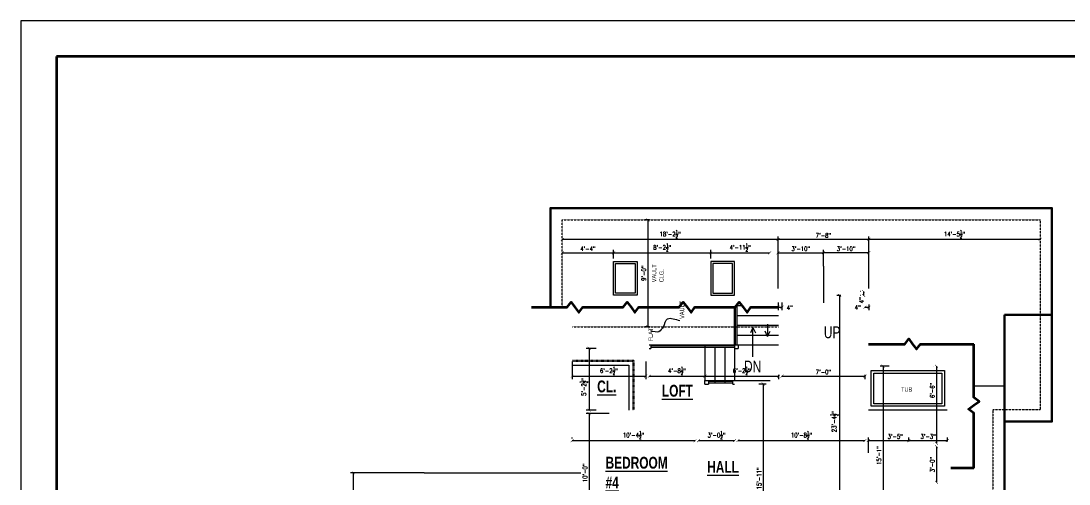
# Model space of a CAD drawing. Header units: inches. Extents: x 43 to 7578, y 1297 to 3809.
# Drawn here: x 1979 to 3040, y 1981 to 2449 of the extents above; entities that cross this region are included whole.
import ezdxf

# ---------------------------------------------------------------- set-up
doc = ezdxf.new("R2010")
doc.units = ezdxf.units.IN
doc.header["$LTSCALE"] = 0.5
doc.header["$MEASUREMENT"] = 0
for name, pattern in [('CENTER2', [1.125, 0.75, -0.125, 0.125, -0.125]), ('DASHED', [0.75, 0.5, -0.25]), ('HIDDEN2', [0.1875, 0.125, -0.0625])]:
    doc.linetypes.add(name, pattern=pattern)
doc.layers.add('A-Anno-Note', color=231, linetype='Continuous', lineweight=25)
doc.layers.add('P-Flor-Fixt', color=131, linetype='Continuous', lineweight=25)
doc.styles.add('Annotative', font='romans.shx', dxfattribs={"width": 0.75})
doc.styles.add('Arch-Dim', font='romans.shx', dxfattribs={"width": 0.75})
doc.dimstyles.new('Annotative', dxfattribs={"dimscale": 96, "dimtxt": 0.09375, "dimasz": 0.0625, "dimexe": 0.0625, "dimexo": 0.0625, "dimgap": 0.03125, "dimtad": 1, "dimdec": 4, "dimzin": 3, "dimdsep": 46, "dimlunit": 4, "dimtxsty": 'Arch-Dim', "dimblk": 'ARCHTICK', "dimcen": 0.09375, "dimazin": 2, "dimtfac": 0.75, "dimtdec": 4, "dimtix": 1, "dimtmove": 2, "dimatfit": 3, "dimfxl": 1, "dimtolj": 1, "dimtzin": 0, "dimarcsym": 0})
doc.dimstyles.new('Annotative$7', dxfattribs={"dimscale": 96, "dimtxt": 0.09375, "dimasz": 0.0625, "dimexe": 0.0625, "dimexo": 0.0625, "dimgap": 0.03125, "dimtad": 0, "dimdec": 4, "dimzin": 3, "dimdsep": 46, "dimlunit": 4, "dimtxsty": 'Arch-Dim', "dimblk": 'ARCHTICK', "dimcen": 0.09375, "dimazin": 2, "dimtfac": 0.75, "dimtdec": 4, "dimtix": 1, "dimtmove": 2, "dimatfit": 3, "dimfxl": 1, "dimtolj": 1, "dimtzin": 0, "dimarcsym": 0})

# ---------------------------------------------------------------- blocks, each defined once
blk = doc.blocks.new('_ArchTick')
at = {"color": 0, "linetype": 'ByBlock', "const_width": 0.15}
blk.add_lwpolyline([(-0.5, -0.5), (0.5, 0.5)], dxfattribs=at)
blk = doc.blocks.new('*D265')
at = {"color": 0, "lineweight": -2, "transparency": 16777216}
for p, q in [((2536.9, 2104.4), (2536.9, 2086.7)), ((2611.4, 2104.4), (2611.4, 2086.7)), ((2536.9, 2089.7), (2611.4, 2089.7))]:
    blk.add_line(p, q, dxfattribs=at)
at = {"layer": 'Defpoints', "color": 0, "transparency": 16777216}
for p in [(2536.9, 2107.4), (2611.4, 2107.4), (2611.4, 2089.7)]:
    blk.add_point(p, dxfattribs=at)
at = {"color": 0, "lineweight": -2, "transparency": 16777216, "xscale": 3, "yscale": 3, "zscale": 3, "rotation": 180}
blk.add_blockref('_ArchTick', (2536.9, 2089.7), dxfattribs=at)
at = {"color": 0, "lineweight": -2, "transparency": 16777216, "xscale": 3, "yscale": 3, "zscale": 3}
blk.add_blockref('_ArchTick', (2611.4, 2089.7), dxfattribs=at)
at = {"color": 0, "transparency": 16777216, "insert": (2574.1, 2095.2), "char_height": 4.5, "attachment_point": 5, "style": 'Arch-Dim'}
blk.add_mtext('\\A1;6\'-2{\\H0.750000x;\\S1/2;}"', dxfattribs=at)
blk = doc.blocks.new('*D266')
at = {"color": 0, "lineweight": -2, "transparency": 16777216}
for p, q in [((2614.9, 2089.7), (2671.4, 2089.7)), ((2671.4, 2091), (2671.4, 2086.7))]:
    blk.add_line(p, q, dxfattribs=at)
at = {"layer": 'Defpoints', "color": 0, "transparency": 16777216}
for p in [(2671.4, 2094), (2614.9, 2089.7), (2671.4, 2089.7)]:
    blk.add_point(p, dxfattribs=at)
at = {"color": 0, "lineweight": -2, "transparency": 16777216, "xscale": 3, "yscale": 3, "zscale": 3, "rotation": 180}
blk.add_blockref('_ArchTick', (2614.9, 2089.7), dxfattribs=at)
at = {"color": 0, "lineweight": -2, "transparency": 16777216, "xscale": 3, "yscale": 3, "zscale": 3}
blk.add_blockref('_ArchTick', (2671.4, 2089.7), dxfattribs=at)
at = {"color": 0, "transparency": 16777216, "insert": (2643.1, 2095.2), "char_height": 4.5, "attachment_point": 5, "style": 'Arch-Dim'}
blk.add_mtext('\\A1;4\'-8{\\H0.750000x;\\S1/2;}"', dxfattribs=at)
blk = doc.blocks.new('*D267')
at = {"color": 0, "lineweight": -2, "transparency": 16777216}
for p, q in [((2671.4, 2089.7), (2745.9, 2089.7)), ((2745.9, 2091), (2745.9, 2086.7))]:
    blk.add_line(p, q, dxfattribs=at)
at = {"layer": 'Defpoints', "color": 0, "transparency": 16777216}
for p in [(2745.9, 2094), (2671.4, 2089.7), (2745.9, 2089.7)]:
    blk.add_point(p, dxfattribs=at)
at = {"color": 0, "lineweight": -2, "transparency": 16777216, "xscale": 3, "yscale": 3, "zscale": 3, "rotation": 180}
blk.add_blockref('_ArchTick', (2671.4, 2089.7), dxfattribs=at)
at = {"color": 0, "lineweight": -2, "transparency": 16777216, "xscale": 3, "yscale": 3, "zscale": 3}
blk.add_blockref('_ArchTick', (2745.9, 2089.7), dxfattribs=at)
at = {"color": 0, "transparency": 16777216, "insert": (2708.6, 2095.2), "char_height": 4.5, "attachment_point": 5, "style": 'Arch-Dim'}
blk.add_mtext('\\A1;6\'-2{\\H0.750000x;\\S1/2;}"', dxfattribs=at)
blk = doc.blocks.new('*D268')
at = {"color": 0, "lineweight": -2, "transparency": 16777216}
for p, q in [((2749.4, 2089.7), (2833.4, 2089.7)), ((2833.4, 2091), (2833.4, 2086.7))]:
    blk.add_line(p, q, dxfattribs=at)
at = {"layer": 'Defpoints', "color": 0, "transparency": 16777216}
for p in [(2833.4, 2094), (2749.4, 2089.7), (2833.4, 2089.7)]:
    blk.add_point(p, dxfattribs=at)
at = {"color": 0, "lineweight": -2, "transparency": 16777216, "xscale": 3, "yscale": 3, "zscale": 3, "rotation": 180}
blk.add_blockref('_ArchTick', (2749.4, 2089.7), dxfattribs=at)
at = {"color": 0, "lineweight": -2, "transparency": 16777216, "xscale": 3, "yscale": 3, "zscale": 3}
blk.add_blockref('_ArchTick', (2833.4, 2089.7), dxfattribs=at)
at = {"color": 0, "transparency": 16777216, "insert": (2791.4, 2093.9), "char_height": 4.5, "attachment_point": 5, "style": 'Arch-Dim'}
blk.add_mtext('\\A1;7\'-0"', dxfattribs=at)
blk = doc.blocks.new('*D269')
at = {"color": 0, "lineweight": -2, "transparency": 16777216}
for p, q in [((2745.4, 2164.4), (2745.4, 2156.5)), ((2745.4, 2159.5), (2749.4, 2159.5)), ((2749.4, 2164.4), (2749.4, 2156.5))]:
    blk.add_line(p, q, dxfattribs=at)
at = {"layer": 'Defpoints', "color": 0, "transparency": 16777216}
for p in [(2745.4, 2167.4), (2749.4, 2167.4), (2749.4, 2159.5)]:
    blk.add_point(p, dxfattribs=at)
at = {"color": 0, "lineweight": -2, "transparency": 16777216, "xscale": 3, "yscale": 3, "zscale": 3, "rotation": 180}
blk.add_blockref('_ArchTick', (2745.4, 2159.5), dxfattribs=at)
at = {"color": 0, "lineweight": -2, "transparency": 16777216, "xscale": 3, "yscale": 3, "zscale": 3}
blk.add_blockref('_ArchTick', (2749.4, 2159.5), dxfattribs=at)
at = {"color": 0, "transparency": 16777216, "insert": (2757.3, 2159), "char_height": 4.5, "attachment_point": 5, "style": 'Arch-Dim'}
blk.add_mtext('\\A1;4"', dxfattribs=at)
blk = doc.blocks.new('*D270')
at = {"color": 0, "lineweight": -2, "transparency": 16777216}
for p, q in [((2833.4, 2159.5), (2837.4, 2159.5)), ((2837.4, 2162.4), (2837.4, 2156.5))]:
    blk.add_line(p, q, dxfattribs=at)
at = {"layer": 'Defpoints', "color": 0, "transparency": 16777216}
for p in [(2833.4, 2159.5), (2837.4, 2165.4), (2837.4, 2159.5)]:
    blk.add_point(p, dxfattribs=at)
at = {"color": 0, "lineweight": -2, "transparency": 16777216, "xscale": 3, "yscale": 3, "zscale": 3, "rotation": 180}
blk.add_blockref('_ArchTick', (2833.4, 2159.5), dxfattribs=at)
at = {"color": 0, "lineweight": -2, "transparency": 16777216, "xscale": 3, "yscale": 3, "zscale": 3}
blk.add_blockref('_ArchTick', (2837.4, 2159.5), dxfattribs=at)
at = {"color": 0, "transparency": 16777216, "insert": (2826.2, 2159.3), "char_height": 4.5, "attachment_point": 5, "style": 'Arch-Dim'}
blk.add_mtext('\\A1;4"', dxfattribs=at)
blk = doc.blocks.new('*D271')
at = {"color": 0, "lineweight": -2, "transparency": 16777216}
for p, q in [((2536.9, 2026.7), (2536.9, 2027.5)), ((2536.9, 2024.5), (2661.4, 2024.5))]:
    blk.add_line(p, q, dxfattribs=at)
at = {"layer": 'Defpoints', "color": 0, "transparency": 16777216}
for p in [(2536.9, 2023.7), (2661.4, 2024.5), (2661.4, 2024.5)]:
    blk.add_point(p, dxfattribs=at)
at = {"color": 0, "lineweight": -2, "transparency": 16777216, "xscale": 3, "yscale": 3, "zscale": 3, "rotation": 180}
blk.add_blockref('_ArchTick', (2536.9, 2024.5), dxfattribs=at)
at = {"color": 0, "lineweight": -2, "transparency": 16777216, "xscale": 3, "yscale": 3, "zscale": 3}
blk.add_blockref('_ArchTick', (2661.4, 2024.5), dxfattribs=at)
at = {"color": 0, "transparency": 16777216, "insert": (2599.1, 2030), "char_height": 4.5, "attachment_point": 5, "style": 'Arch-Dim'}
blk.add_mtext('\\A1;10\'-4{\\H0.750000x;\\S1/2;}"', dxfattribs=at)
blk = doc.blocks.new('*D272')
at = {"color": 0, "lineweight": -2, "transparency": 16777216}
blk.add_line((2664.9, 2024.5), (2701.4, 2024.5), dxfattribs=at)
at = {"layer": 'Defpoints', "color": 0, "transparency": 16777216}
for p in [(2664.9, 2024.5), (2701.4, 2024.5), (2701.4, 2024.5)]:
    blk.add_point(p, dxfattribs=at)
at = {"color": 0, "lineweight": -2, "transparency": 16777216, "xscale": 3, "yscale": 3, "zscale": 3, "rotation": 180}
blk.add_blockref('_ArchTick', (2664.9, 2024.5), dxfattribs=at)
at = {"color": 0, "lineweight": -2, "transparency": 16777216, "xscale": 3, "yscale": 3, "zscale": 3}
blk.add_blockref('_ArchTick', (2701.4, 2024.5), dxfattribs=at)
at = {"color": 0, "transparency": 16777216, "insert": (2683.1, 2030), "char_height": 4.5, "attachment_point": 5, "style": 'Arch-Dim'}
blk.add_mtext('\\A1;3\'-0{\\H0.750000x;\\S1/2;}"', dxfattribs=at)
blk = doc.blocks.new('*D273')
at = {"color": 0, "lineweight": -2, "transparency": 16777216}
blk.add_line((2704.9, 2024.5), (2833.4, 2024.5), dxfattribs=at)
at = {"layer": 'Defpoints', "color": 0, "transparency": 16777216}
for p in [(2704.9, 2024.5), (2833.4, 2024.5), (2833.4, 2024.5)]:
    blk.add_point(p, dxfattribs=at)
at = {"color": 0, "lineweight": -2, "transparency": 16777216, "xscale": 3, "yscale": 3, "zscale": 3, "rotation": 180}
blk.add_blockref('_ArchTick', (2704.9, 2024.5), dxfattribs=at)
at = {"color": 0, "lineweight": -2, "transparency": 16777216, "xscale": 3, "yscale": 3, "zscale": 3}
blk.add_blockref('_ArchTick', (2833.4, 2024.5), dxfattribs=at)
at = {"color": 0, "transparency": 16777216, "insert": (2769.1, 2030), "char_height": 4.5, "attachment_point": 5, "style": 'Arch-Dim'}
blk.add_mtext('\\A1;10\'-8{\\H0.750000x;\\S1/2;}"', dxfattribs=at)
blk = doc.blocks.new('*D282')
at = {"color": 0, "lineweight": -2, "transparency": 16777216}
for p, q in [((2808.9, 2171.3), (2804.8, 2171.3)), ((2807.8, 2171.3), (2807.8, 1890.8)), ((2808.9, 1890.8), (2804.8, 1890.8))]:
    blk.add_line(p, q, dxfattribs=at)
at = {"layer": 'Defpoints', "color": 0, "transparency": 16777216}
for p in [(2811.9, 2171.3), (2807.8, 1890.8), (2811.9, 1890.8)]:
    blk.add_point(p, dxfattribs=at)
at = {"color": 0, "lineweight": -2, "transparency": 16777216, "xscale": 3, "yscale": 3, "zscale": 3}
for p, rotation in [((2807.8, 2171.3), 90), ((2807.8, 1890.8), 270)]:
    blk.add_blockref('_ArchTick', p, dxfattribs=dict(at, rotation=rotation))
at = {"color": 0, "transparency": 16777216, "insert": (2802.3, 2043.7), "char_height": 4.5, "attachment_point": 5, "rotation": 90, "style": 'Arch-Dim'}
blk.add_mtext('\\A1;23\'-4{\\H0.750000x;\\S1/2;}"', dxfattribs=at)
blk = doc.blocks.new('*D286')
at = {"color": 0, "lineweight": -2, "transparency": 16777216}
for p, q in [((2725.9, 2081.8), (2733.4, 2081.8)), ((2730.4, 2081.8), (2730.4, 1890.8)), ((2725.9, 1890.8), (2733.4, 1890.8))]:
    blk.add_line(p, q, dxfattribs=at)
at = {"layer": 'Defpoints', "color": 0, "transparency": 16777216}
for p in [(2722.9, 2081.8), (2722.9, 1890.8), (2730.4, 1890.8)]:
    blk.add_point(p, dxfattribs=at)
at = {"color": 0, "lineweight": -2, "transparency": 16777216, "xscale": 3, "yscale": 3, "zscale": 3}
for p, rotation in [((2730.4, 2081.8), 90), ((2730.4, 1890.8), 270)]:
    blk.add_blockref('_ArchTick', p, dxfattribs=dict(at, rotation=rotation))
at = {"color": 0, "transparency": 16777216, "insert": (2726.3, 1986.3), "char_height": 4.5, "attachment_point": 5, "rotation": 90, "style": 'Arch-Dim'}
blk.add_mtext('\\A1;15\'-11"', dxfattribs=at)
blk = doc.blocks.new('*D293')
at = {"color": 0, "lineweight": -2, "transparency": 16777216}
for p, q in [((2858, 2099.8), (2848.8, 2099.8)), ((2851.8, 2099.8), (2851.8, 1918.8)), ((2858, 1918.8), (2848.8, 1918.8))]:
    blk.add_line(p, q, dxfattribs=at)
at = {"layer": 'Defpoints', "color": 0, "transparency": 16777216}
for p in [(2861, 2099.8), (2851.8, 1918.8), (2861, 1918.8)]:
    blk.add_point(p, dxfattribs=at)
at = {"color": 0, "lineweight": -2, "transparency": 16777216, "xscale": 3, "yscale": 3, "zscale": 3}
for p, rotation in [((2851.8, 2099.8), 90), ((2851.8, 1918.8), 270)]:
    blk.add_blockref('_ArchTick', p, dxfattribs=dict(at, rotation=rotation))
at = {"color": 0, "transparency": 16777216, "insert": (2847.6, 2009.3), "char_height": 4.5, "attachment_point": 5, "rotation": 90, "style": 'Arch-Dim'}
blk.add_mtext('\\A1;15\'-1"', dxfattribs=at)
blk = doc.blocks.new('*D296')
at = {"color": 0, "lineweight": -2, "transparency": 16777216}
for p, q in [((2836.9, 2012.1), (2836.9, 2027.5)), ((2836.9, 2024.5), (2877.9, 2024.5)), ((2877.9, 2023.7), (2877.9, 2027.5))]:
    blk.add_line(p, q, dxfattribs=at)
at = {"layer": 'Defpoints', "color": 0, "transparency": 16777216}
for p in [(2877.9, 2024.5), (2877.9, 2020.7), (2836.9, 2009.1)]:
    blk.add_point(p, dxfattribs=at)
at = {"color": 0, "lineweight": -2, "transparency": 16777216, "xscale": 3, "yscale": 3, "zscale": 3, "rotation": 180}
blk.add_blockref('_ArchTick', (2836.9, 2024.5), dxfattribs=at)
at = {"color": 0, "lineweight": -2, "transparency": 16777216, "xscale": 3, "yscale": 3, "zscale": 3}
blk.add_blockref('_ArchTick', (2877.9, 2024.5), dxfattribs=at)
at = {"color": 0, "transparency": 16777216, "insert": (2864.2, 2028.7), "char_height": 4.5, "attachment_point": 5, "style": 'Arch-Dim'}
blk.add_mtext('\\A1;3\'-5"', dxfattribs=at)
blk = doc.blocks.new('*D297')
at = {"color": 0, "lineweight": -2, "transparency": 16777216}
for p, q in [((2877.9, 2023.7), (2877.9, 2027.5)), ((2877.9, 2024.5), (2916.9, 2024.5)), ((2916.9, 2023.7), (2916.9, 2027.5))]:
    blk.add_line(p, q, dxfattribs=at)
at = {"layer": 'Defpoints', "color": 0, "transparency": 16777216}
for p in [(2877.9, 2020.7), (2916.9, 2024.5), (2916.9, 2020.7)]:
    blk.add_point(p, dxfattribs=at)
at = {"color": 0, "lineweight": -2, "transparency": 16777216, "xscale": 3, "yscale": 3, "zscale": 3, "rotation": 180}
blk.add_blockref('_ArchTick', (2877.9, 2024.5), dxfattribs=at)
at = {"color": 0, "lineweight": -2, "transparency": 16777216, "xscale": 3, "yscale": 3, "zscale": 3}
blk.add_blockref('_ArchTick', (2916.9, 2024.5), dxfattribs=at)
at = {"color": 0, "transparency": 16777216, "insert": (2897.4, 2028.7), "char_height": 4.5, "attachment_point": 5, "style": 'Arch-Dim'}
blk.add_mtext('\\A1;3\'-3"', dxfattribs=at)
blk = doc.blocks.new('*D299')
at = {"color": 0, "lineweight": -2, "transparency": 16777216}
for p, q in [((2615.1, 2247.8), (2610.6, 2247.8)), ((2613.6, 2247.8), (2613.6, 2139.8)), ((2615.1, 2139.8), (2610.6, 2139.8))]:
    blk.add_line(p, q, dxfattribs=at)
at = {"layer": 'Defpoints', "color": 0, "transparency": 16777216}
for p in [(2618.1, 2247.8), (2613.6, 2139.8), (2618.1, 2139.8)]:
    blk.add_point(p, dxfattribs=at)
at = {"color": 0, "lineweight": -2, "transparency": 16777216, "xscale": 3, "yscale": 3, "zscale": 3}
for p, rotation in [((2613.6, 2247.8), 90), ((2613.6, 2139.8), 270)]:
    blk.add_blockref('_ArchTick', p, dxfattribs=dict(at, rotation=rotation))
at = {"color": 0, "transparency": 16777216, "insert": (2609.4, 2193.8), "char_height": 4.5, "attachment_point": 5, "rotation": 90, "style": 'Arch-Dim'}
blk.add_mtext('\\A1;9\'-0"', dxfattribs=at)
blk = doc.blocks.new('*D308')
at = {"color": 0, "lineweight": -2, "transparency": 16777216}
for p, q in [((2561.3, 2117.8), (2551.1, 2117.8)), ((2554.1, 2117.8), (2554.1, 2055.3)), ((2561.3, 2055.3), (2551.1, 2055.3))]:
    blk.add_line(p, q, dxfattribs=at)
at = {"layer": 'Defpoints', "color": 0, "transparency": 16777216}
for p in [(2564.3, 2117.8), (2554.1, 2055.3), (2564.3, 2055.3)]:
    blk.add_point(p, dxfattribs=at)
at = {"color": 0, "lineweight": -2, "transparency": 16777216, "xscale": 3, "yscale": 3, "zscale": 3}
for p, rotation in [((2554.1, 2117.8), 90), ((2554.1, 2055.3), 270)]:
    blk.add_blockref('_ArchTick', p, dxfattribs=dict(at, rotation=rotation))
at = {"color": 0, "transparency": 16777216, "insert": (2548.7, 2078.7), "char_height": 4.5, "attachment_point": 5, "rotation": 90, "style": 'Arch-Dim'}
blk.add_mtext('\\A1;5\'-2{\\H0.750000x;\\S1/2;}"', dxfattribs=at)
blk = doc.blocks.new('*D309')
at = {"color": 0, "lineweight": -2, "transparency": 16777216}
for p, q in [((2574.4, 2051.8), (2551.1, 2051.8)), ((2554.1, 2051.8), (2554.1, 1931.8))]:
    blk.add_line(p, q, dxfattribs=at)
at = {"layer": 'Defpoints', "color": 0, "transparency": 16777216}
for p in [(2577.4, 2051.8), (2554.1, 1931.8), (2554.1, 1931.8)]:
    blk.add_point(p, dxfattribs=at)
at = {"color": 0, "lineweight": -2, "transparency": 16777216, "xscale": 3, "yscale": 3, "zscale": 3}
for p, rotation in [((2554.1, 2051.8), 90), ((2554.1, 1931.8), 270)]:
    blk.add_blockref('_ArchTick', p, dxfattribs=dict(at, rotation=rotation))
at = {"color": 0, "transparency": 16777216, "insert": (2549.9, 1991.8), "char_height": 4.5, "attachment_point": 5, "rotation": 90, "style": 'Arch-Dim'}
blk.add_mtext('\\A1;10\'-0"', dxfattribs=at)
blk = doc.blocks.new('*D340')
at = {"color": 0, "lineweight": -2, "transparency": 16777216}
for p, q in [((2387, 1991.8), (2312.5, 1991.8)), ((2315.5, 1579.8), (2315.5, 1991.8)), ((2415.2, 1579.8), (2312.5, 1579.8))]:
    blk.add_line(p, q, dxfattribs=at)
at = {"layer": 'Defpoints', "color": 0, "transparency": 16777216}
for p in [(2315.5, 1991.8), (2390, 1991.8), (2418.2, 1579.8)]:
    blk.add_point(p, dxfattribs=at)
at = {"color": 0, "lineweight": -2, "transparency": 16777216, "xscale": 3, "yscale": 3, "zscale": 3}
for p, rotation in [((2315.5, 1991.8), 90), ((2315.5, 1579.8), 270)]:
    blk.add_blockref('_ArchTick', p, dxfattribs=dict(at, rotation=rotation))
at = {"color": 0, "transparency": 16777216, "insert": (2311.3, 1785.8), "char_height": 4.5, "attachment_point": 5, "rotation": 90, "style": 'Arch-Dim'}
blk.add_mtext('\\A1;34\'-4"', dxfattribs=at)
blk = doc.blocks.new('*D455')
at = {"color": 0, "lineweight": -2, "transparency": 16777216}
for p, q in [((2837.4, 2181.2), (2837.4, 2231.1)), ((3010.9, 2228.1), (2837.4, 2228.1))]:
    blk.add_line(p, q, dxfattribs=at)
at = {"layer": 'Defpoints', "color": 0, "transparency": 16777216}
for p in [(2837.4, 2228.1), (3010.9, 2228.1), (2837.4, 2178.2)]:
    blk.add_point(p, dxfattribs=at)
at = {"color": 0, "lineweight": -2, "transparency": 16777216, "xscale": 3, "yscale": 3, "zscale": 3, "rotation": 180}
blk.add_blockref('_ArchTick', (2837.4, 2228.1), dxfattribs=at)
at = {"color": 0, "lineweight": -2, "transparency": 16777216, "xscale": 3, "yscale": 3, "zscale": 3}
blk.add_blockref('_ArchTick', (3010.9, 2228.1), dxfattribs=at)
at = {"color": 0, "transparency": 16777216, "insert": (2924.1, 2233.5), "char_height": 4.5, "attachment_point": 5, "style": 'Arch-Dim'}
blk.add_mtext('\\A1;14\'-5{\\H0.750000x;\\S1/2;}"', dxfattribs=at)
blk = doc.blocks.new('*D456')
at = {"color": 0, "lineweight": -2, "transparency": 16777216}
for p, q in [((2745.4, 2178.3), (2745.4, 2231.1)), ((2837.4, 2181.2), (2837.4, 2231.1)), ((2837.4, 2228.1), (2745.4, 2228.1))]:
    blk.add_line(p, q, dxfattribs=at)
at = {"layer": 'Defpoints', "color": 0, "transparency": 16777216}
for p in [(2745.4, 2228.1), (2837.4, 2178.2), (2745.4, 2175.3)]:
    blk.add_point(p, dxfattribs=at)
at = {"color": 0, "lineweight": -2, "transparency": 16777216, "xscale": 3, "yscale": 3, "zscale": 3, "rotation": 180}
blk.add_blockref('_ArchTick', (2745.4, 2228.1), dxfattribs=at)
at = {"color": 0, "lineweight": -2, "transparency": 16777216, "xscale": 3, "yscale": 3, "zscale": 3}
blk.add_blockref('_ArchTick', (2837.4, 2228.1), dxfattribs=at)
at = {"color": 0, "transparency": 16777216, "insert": (2791.4, 2232.2), "char_height": 4.5, "attachment_point": 5, "style": 'Arch-Dim'}
blk.add_mtext('\\A1;7\'-8"', dxfattribs=at)
blk = doc.blocks.new('*D457')
at = {"color": 0, "lineweight": -2, "transparency": 16777216}
for p, q in [((2745.4, 2178.3), (2745.4, 2231.1)), ((2745.4, 2228.1), (2526.9, 2228.1))]:
    blk.add_line(p, q, dxfattribs=at)
at = {"layer": 'Defpoints', "color": 0, "transparency": 16777216}
for p in [(2526.9, 2228.1), (2526.9, 2228.1), (2745.4, 2175.3)]:
    blk.add_point(p, dxfattribs=at)
at = {"color": 0, "lineweight": -2, "transparency": 16777216, "xscale": 3, "yscale": 3, "zscale": 3, "rotation": 180}
blk.add_blockref('_ArchTick', (2526.9, 2228.1), dxfattribs=at)
at = {"color": 0, "lineweight": -2, "transparency": 16777216, "xscale": 3, "yscale": 3, "zscale": 3}
blk.add_blockref('_ArchTick', (2745.4, 2228.1), dxfattribs=at)
at = {"color": 0, "transparency": 16777216, "insert": (2636.1, 2233.5), "char_height": 4.5, "attachment_point": 5, "style": 'Arch-Dim'}
blk.add_mtext('\\A1;18\'-2{\\H0.750000x;\\S1/2;}"', dxfattribs=at)
blk = doc.blocks.new('*D458')
at = {"color": 0, "lineweight": -2, "transparency": 16777216}
for p, q in [((2791.4, 2200.9), (2791.4, 2217.6)), ((2837.4, 2214.6), (2791.4, 2214.6)), ((2837.4, 2178.3), (2837.4, 2217.6))]:
    blk.add_line(p, q, dxfattribs=at)
at = {"layer": 'Defpoints', "color": 0, "transparency": 16777216}
for p in [(2791.4, 2214.6), (2791.4, 2197.9), (2837.4, 2175.3)]:
    blk.add_point(p, dxfattribs=at)
at = {"color": 0, "lineweight": -2, "transparency": 16777216, "xscale": 3, "yscale": 3, "zscale": 3, "rotation": 180}
blk.add_blockref('_ArchTick', (2791.4, 2214.6), dxfattribs=at)
at = {"color": 0, "lineweight": -2, "transparency": 16777216, "xscale": 3, "yscale": 3, "zscale": 3}
blk.add_blockref('_ArchTick', (2837.4, 2214.6), dxfattribs=at)
at = {"color": 0, "transparency": 16777216, "insert": (2814.4, 2218.7), "char_height": 4.5, "attachment_point": 5, "style": 'Arch-Dim'}
blk.add_mtext('\\A1;3\'-10"', dxfattribs=at)
blk = doc.blocks.new('*D459')
at = {"color": 0, "lineweight": -2, "transparency": 16777216}
for p, q in [((2745.4, 2178.3), (2745.4, 2217.6)), ((2745.4, 2214.6), (2791.4, 2214.6)), ((2791.4, 2200.9), (2791.4, 2217.6))]:
    blk.add_line(p, q, dxfattribs=at)
at = {"layer": 'Defpoints', "color": 0, "transparency": 16777216}
for p in [(2791.4, 2214.6), (2791.4, 2197.9), (2745.4, 2175.3)]:
    blk.add_point(p, dxfattribs=at)
at = {"color": 0, "lineweight": -2, "transparency": 16777216, "xscale": 3, "yscale": 3, "zscale": 3, "rotation": 180}
blk.add_blockref('_ArchTick', (2745.4, 2214.6), dxfattribs=at)
at = {"color": 0, "lineweight": -2, "transparency": 16777216, "xscale": 3, "yscale": 3, "zscale": 3}
blk.add_blockref('_ArchTick', (2791.4, 2214.6), dxfattribs=at)
at = {"color": 0, "transparency": 16777216, "insert": (2768.4, 2218.7), "char_height": 4.5, "attachment_point": 5, "style": 'Arch-Dim'}
blk.add_mtext('\\A1;3\'-10"', dxfattribs=at)
blk = doc.blocks.new('*D460')
at = {"color": 0, "lineweight": -2, "transparency": 16777216}
for p, q in [((2526.9, 2214.6), (2578.9, 2214.6)), ((2578.9, 2208.7), (2578.9, 2217.6))]:
    blk.add_line(p, q, dxfattribs=at)
at = {"layer": 'Defpoints', "color": 0, "transparency": 16777216}
for p in [(2526.9, 2214.6), (2578.9, 2214.6), (2578.9, 2205.7)]:
    blk.add_point(p, dxfattribs=at)
at = {"color": 0, "lineweight": -2, "transparency": 16777216, "xscale": 3, "yscale": 3, "zscale": 3, "rotation": 180}
blk.add_blockref('_ArchTick', (2526.9, 2214.6), dxfattribs=at)
at = {"color": 0, "lineweight": -2, "transparency": 16777216, "xscale": 3, "yscale": 3, "zscale": 3}
blk.add_blockref('_ArchTick', (2578.9, 2214.6), dxfattribs=at)
at = {"color": 0, "transparency": 16777216, "insert": (2552.9, 2218.7), "char_height": 4.5, "attachment_point": 5, "style": 'Arch-Dim'}
blk.add_mtext('\\A1;4\'-4"', dxfattribs=at)
blk = doc.blocks.new('*D461')
at = {"color": 0, "lineweight": -2, "transparency": 16777216}
for p, q in [((2578.9, 2214.6), (2677.4, 2214.6)), ((2677.4, 2208.7), (2677.4, 2217.6))]:
    blk.add_line(p, q, dxfattribs=at)
at = {"layer": 'Defpoints', "color": 0, "transparency": 16777216}
for p in [(2578.9, 2214.6), (2677.4, 2214.6), (2677.4, 2205.7)]:
    blk.add_point(p, dxfattribs=at)
at = {"color": 0, "lineweight": -2, "transparency": 16777216, "xscale": 3, "yscale": 3, "zscale": 3, "rotation": 180}
blk.add_blockref('_ArchTick', (2578.9, 2214.6), dxfattribs=at)
at = {"color": 0, "lineweight": -2, "transparency": 16777216, "xscale": 3, "yscale": 3, "zscale": 3}
blk.add_blockref('_ArchTick', (2677.4, 2214.6), dxfattribs=at)
at = {"color": 0, "transparency": 16777216, "insert": (2628.1, 2220), "char_height": 4.5, "attachment_point": 5, "style": 'Arch-Dim'}
blk.add_mtext('\\A1;8\'-2{\\H0.750000x;\\S1/2;}"', dxfattribs=at)
blk = doc.blocks.new('*D462')
at = {"color": 0, "lineweight": -2, "transparency": 16777216}
blk.add_line((2677.4, 2214.6), (2736.9, 2214.6), dxfattribs=at)
at = {"layer": 'Defpoints', "color": 0, "transparency": 16777216}
for p in [(2677.4, 2214.6), (2736.9, 2214.6), (2736.9, 2214.6)]:
    blk.add_point(p, dxfattribs=at)
at = {"color": 0, "lineweight": -2, "transparency": 16777216, "xscale": 3, "yscale": 3, "zscale": 3, "rotation": 180}
blk.add_blockref('_ArchTick', (2677.4, 2214.6), dxfattribs=at)
at = {"color": 0, "lineweight": -2, "transparency": 16777216, "xscale": 3, "yscale": 3, "zscale": 3}
blk.add_blockref('_ArchTick', (2736.9, 2214.6), dxfattribs=at)
at = {"color": 0, "transparency": 16777216, "insert": (2707.1, 2220), "char_height": 4.5, "attachment_point": 5, "style": 'Arch-Dim'}
blk.add_mtext('\\A1;4\'-11{\\H0.750000x;\\S1/2;}"', dxfattribs=at)
blk = doc.blocks.new('*D642')
at = {"color": 0, "lineweight": -2, "transparency": 16777216}
for p, q in [((2903, 2099.8), (2902.9, 2099.8)), ((2905.9, 2099.8), (2905.9, 2021.8)), ((2903, 2021.8), (2902.9, 2021.8))]:
    blk.add_line(p, q, dxfattribs=at)
at = {"layer": 'Defpoints', "color": 0, "transparency": 16777216}
for p in [(2906, 2099.8), (2905.9, 2021.8), (2906, 2021.8)]:
    blk.add_point(p, dxfattribs=at)
at = {"color": 0, "lineweight": -2, "transparency": 16777216, "xscale": 3, "yscale": 3, "zscale": 3}
for p, rotation in [((2905.9, 2099.8), 90), ((2905.9, 2021.8), 270)]:
    blk.add_blockref('_ArchTick', p, dxfattribs=dict(at, rotation=rotation))
at = {"color": 0, "transparency": 16777216, "insert": (2901.7, 2075.3), "char_height": 4.5, "attachment_point": 5, "rotation": 90, "style": 'Arch-Dim'}
blk.add_mtext('\\A1;6\'-6"', dxfattribs=at)
blk = doc.blocks.new('*D643')
at = {"color": 0, "lineweight": -2, "transparency": 16777216}
blk.add_line((2905.9, 2018.3), (2905.9, 1982.3), dxfattribs=at)
at = {"layer": 'Defpoints', "color": 0, "transparency": 16777216}
for p in [(2905.9, 2018.3), (2905.9, 1982.3), (2905.9, 1982.3)]:
    blk.add_point(p, dxfattribs=at)
at = {"color": 0, "lineweight": -2, "transparency": 16777216, "xscale": 3, "yscale": 3, "zscale": 3}
for p, rotation in [((2905.9, 2018.3), 90), ((2905.9, 1982.3), 270)]:
    blk.add_blockref('_ArchTick', p, dxfattribs=dict(at, rotation=rotation))
at = {"color": 0, "transparency": 16777216, "insert": (2901.7, 2000.3), "char_height": 4.5, "attachment_point": 5, "rotation": 90, "style": 'Arch-Dim'}
blk.add_mtext('\\A1;3\'-0"', dxfattribs=at)
blk = doc.blocks.new('*D782')
at = {"color": 0, "lineweight": -2, "transparency": 16777216}
for p, q in [((2829.2, 2175.3), (2829.1, 2175.3)), ((2829.2, 2171.3), (2829.1, 2171.3)), ((2832.1, 2175.3), (2832.1, 2171.3))]:
    blk.add_line(p, q, dxfattribs=at)
at = {"layer": 'Defpoints', "color": 0, "transparency": 16777216}
for p in [(2832.1, 2171.3), (2832.2, 2175.3), (2832.2, 2171.3)]:
    blk.add_point(p, dxfattribs=at)
at = {"color": 0, "lineweight": -2, "transparency": 16777216, "xscale": 3, "yscale": 3, "zscale": 3}
for p, rotation in [((2832.1, 2175.3), 90), ((2832.1, 2171.3), 270)]:
    blk.add_blockref('_ArchTick', p, dxfattribs=dict(at, rotation=rotation))
at = {"color": 0, "transparency": 16777216, "insert": (2829.9, 2166.5), "char_height": 4.5, "attachment_point": 5, "rotation": 90, "style": 'Arch-Dim'}
blk.add_mtext('\\A1;4"', dxfattribs=at)
blk = doc.blocks.new('Anno_North_K_Metric')
at = {"color": 0, "linetype": 'ByBlock', "lineweight": -2}
for p, q in [((-0.5, 0.83), (0, 6.67)), ((0.5, 0.83), (0, 6.67)), ((0, 0), (-3.54, 3.54)), ((-3.54, 3.54), (-0.83, 0.5)), ((0, 0), (-3.54, 3.54)), ((-3.54, 3.54), (-0.5, 0.83)), ((0, 0), (3.54, 3.54)), ((0, 0), (3.54, 3.54)), ((3.54, 3.54), (0.5, 0.83)), ((3.54, 3.54), (0.83, 0.5)), ((-0.83, 0.5), (-6.67, 0)), ((-0.83, -0.5), (-6.67, 0)), ((0, 0), (-3.54, -3.54)), ((0, 0), (-3.54, -3.54)), ((-0.83, 0.5), (0, 0)), ((-0.83, -0.5), (0, 0)), ((-0.83, -0.5), (0, 0)), ((-0.5, 0.83), (0, 0)), ((-0.5, 0.83), (0, 0)), ((-0.5, -0.83), (0, 0)), ((0.5, 0.83), (0, 0)), ((0.83, 0.5), (0, 0)), ((0.83, 0.5), (0, 0)), ((0.83, 0.5), (0, 0)), ((0, 0), (11.67, 0)), ((0, 0), (3.54, -3.54)), ((0, 0), (3.54, -3.54)), ((0, 0), (0, 0)), ((0, 0), (0, 0)), ((0, 0), (0, 0)), ((0, 0), (0, 0)), ((0, 0), (0, 0)), ((0, 0), (0, 0)), ((0, 0), (0, 0)), ((0, 0), (0, 0)), ((0.5, -0.83), (0, 0)), ((0, 0), (0, 0)), ((0, 0), (0, 0)), ((0, 0), (0, 0)), ((0, 0), (0, 0)), ((0.5, -0.83), (0, 0)), ((0, 0), (0, 0)), ((0, 0), (0, 0)), ((0, 0), (0, 0)), ((0, 0), (0, 0)), ((0.83, -0.5), (0, 0)), ((11.67, 0), (0.83, 0.5)), ((12.79, 0.41), (12.79, 0.83)), ((12.79, 0.83), (14.89, 0.83)), ((14.05, 0.41), (12.79, 0.41)), ((12.79, -0.43), (14.05, 0.41)), ((14.89, 0.41), (13.63, -0.43)), ((14.89, 0.83), (14.89, 0.41)), ((-3.54, -3.54), (-0.83, -0.5)), ((-3.54, -3.54), (-0.5, -0.83)), ((-0.5, -0.83), (0, -6.67)), ((0.5, -0.83), (0, -6.67)), ((3.54, -3.54), (0.5, -0.83)), ((3.54, -3.54), (0.83, -0.5)), ((12.79, -0.85), (12.79, -0.43)), ((14.89, -0.85), (12.79, -0.85)), ((13.63, -0.43), (14.89, -0.43)), ((14.89, -0.43), (14.89, -0.85))]:
    blk.add_line(p, q, dxfattribs=at)
for points in [[(0, 6.67), (0, 0), (-0.5, 0.83)], [(-3.54, 3.54), (0, 0), (-0.5, 0.83)], [(3.54, 3.54), (0, 0), (0.83, 0.5)], [(-6.67, 0), (0, 0), (-0.83, -0.5)], [(-3.54, -3.54), (0, 0), (-0.83, -0.5)], [(0, 0), (11.67, 0), (0.83, -0.5)], [(0, -6.67), (0, 0), (0.5, -0.83)], [(3.54, -3.54), (0, 0), (0.5, -0.83)]]:
    blk.add_solid(points, dxfattribs=at)

msp = doc.modelspace()

# ---------------------------------------------------------------- linework, layer by layer
at = {"linetype": 'CENTER2'}
for p, q in [((2791.37323, 2200.9207), (2791.37323, 2164.08356)), ((2387.01213, 1991.78162), (2545.83498, 1991.78162))]:
    msp.add_line(p, q, dxfattribs=at)
for p, q in [((2701.37323, 2121.27404), (2701.37323, 2159.46088)), ((2702.37323, 2121.27404), (2702.37323, 2159.97447)), ((2703.87323, 2121.27404), (2703.87323, 2161.94447)), ((2703.87323, 2161.27404), (2708.62096, 2161.27404)), ((2701.37323, 2151.27404), (2702.37323, 2151.27404)), ((2703.87323, 2151.27404), (2745.87323, 2151.27404)), ((2629.29482, 2139.66902), (2629.36262, 2139.77404)), ((2701.37323, 2141.27404), (2702.37323, 2141.27404)), ((2703.87323, 2141.27404), (2745.87323, 2141.27404)), ((2720.04458, 2139.1221), (2722.58029, 2133.68425)), ((2734.83839, 2129.86418), (2732.30268, 2135.30203)), ((2734.83839, 2142.47486), (2734.83839, 2129.86418)), ((2734.83839, 2129.86418), (2737.3741, 2135.30203)), ((2701.37323, 2131.27404), (2702.37323, 2131.27404)), ((2703.87323, 2131.27404), (2745.87323, 2131.27404)), ((2614.87323, 2121.27404), (2731.37323, 2121.27404)), ((2614.87323, 2117.77404), (2616.62323, 2117.77404)), ((2616.62323, 2121.27404), (2616.62323, 2117.77404)), ((2701.37323, 2120.27404), (2616.62323, 2120.27404)), ((2701.37323, 2118.77404), (2616.62323, 2118.77404)), ((2671.37323, 2121.27404), (2671.37323, 2117.77404)), ((2671.37323, 2117.77404), (2671.37323, 2085.27404)), ((2681.37323, 2121.27404), (2681.37323, 2120.27404)), ((2681.37323, 2118.77404), (2681.37323, 2085.27404)), ((2691.37323, 2121.27404), (2691.37323, 2120.27404)), ((2691.37323, 2118.77404), (2691.37323, 2085.27404)), ((2701.37323, 2121.27404), (2745.87323, 2121.27404)), ((2701.37323, 2121.27404), (2701.37323, 2117.77404)), ((2701.37323, 2118.77404), (2701.37323, 2085.27404)), ((2701.37323, 2117.77404), (2704.87323, 2117.77404)), ((2704.87323, 2121.27404), (2704.87323, 2117.77404)), ((2671.37323, 2081.77404), (2671.37323, 2085.27404)), ((2671.37323, 2085.27404), (2737.37323, 2085.27404)), ((2671.37323, 2081.77404), (2674.87323, 2081.77404)), ((2674.87323, 2085.27404), (2674.87323, 2081.77404)), ((2699.62323, 2084.27404), (2674.87323, 2084.27404)), ((2699.62323, 2082.77404), (2674.87323, 2082.77404)), ((2681.37323, 2084.27404), (2681.37323, 2082.77404)), ((2691.37323, 2084.27404), (2691.37323, 2082.77404)), ((2699.62323, 2081.77404), (2699.62323, 2085.27404)), ((2699.62323, 2081.77404), (2701.37323, 2081.77404)), ((2943.74327, 2079.77404), (2974.87323, 2079.77404)), ((2916.87323, 2055.34997), (2836.87323, 2055.34997))]:
    msp.add_line(p, q)
at = {"lineweight": 50}
for q in [(3022.87323, 2151.77404), (2974.87323, 2043.77404)]:
    msp.add_line((2974.87323, 2151.77404), q, dxfattribs=at)
at = {"lineweight": 70}
msp.add_line((2943.74327, 1996.50982), (2920.37323, 1996.50982), dxfattribs=at)
for points in [[(1978.61536, 2449.21089), (1978.61536, 1297.21089), (3706.61536, 1297.21089), (3706.61536, 2449.21089)], [(2578.87323, 2205.67606), (2602.87323, 2205.67606), (2602.87323, 2171.67606), (2578.87323, 2171.67606)], [(2580.87323, 2203.67606), (2600.87323, 2203.67606), (2600.87323, 2173.67606), (2580.87323, 2173.67606)], [(2701.37323, 2205.67606), (2677.37323, 2205.67606), (2677.37323, 2171.67606), (2701.37323, 2171.67606)], [(2699.37323, 2203.67606), (2679.37323, 2203.67606), (2679.37323, 2173.67606), (2699.37323, 2173.67606)]]:
    msp.add_lwpolyline(points, close=True)
msp.add_lwpolyline([(2014.61536, 2413.21089), (2014.61536, 1333.21089), (3670.61536, 1333.21089), (3670.61536, 2413.21089)], close=True, dxfattribs=at)
at = {"lineweight": 50}
msp.add_lwpolyline([(2514.87324, 2159.96088), (2514.87324, 2259.77404), (3022.87323, 2259.77404), (3022.87323, 2043.77404), (2974.87323, 2043.77404), (2974.87323, 1899.77404), (2926.87323, 1899.77404)], dxfattribs=at)
at = {"linetype": 'DASHED'}
for points in [[(2526.87324, 2159.96088), (2526.87324, 2247.77404), (3010.87323, 2247.77404), (3010.87323, 2055.77404), (2962.87323, 2055.77404), (2962.87323, 1911.77404), (2926.87323, 1911.77404)], [(2537.37323, 2139.77404), (2745.87323, 2139.77404), (2745.87323, 2139.77404)]]:
    msp.add_lwpolyline(points, dxfattribs=at)
at = {"lineweight": 70}
for points in [[(2495.55253, 2159.46088), (2531.72935, 2159.46088), (2535.73903, 2164.72693), (2539.74871, 2159.46088), (2543.75839, 2154.19484), (2547.76807, 2159.46088), (2568.12418, 2159.46088), (2588.48029, 2159.46088), (2592.48997, 2164.72693), (2596.49965, 2159.46088), (2600.50933, 2154.19484), (2604.51901, 2159.46088), (2624.87512, 2159.46088), (2645.23123, 2159.46088), (2649.24091, 2164.72693), (2653.25059, 2159.46088), (2657.26027, 2154.19484), (2661.26995, 2159.46088), (2681.62606, 2159.46088), (2701.98218, 2159.46088), (2705.99186, 2164.72693), (2710.00154, 2159.46088), (2714.01122, 2154.19484), (2718.0209, 2159.46088), (2745.37323, 2159.46088)], [(2836.87323, 2122.21366), (2847.70452, 2122.21366), (2873.73295, 2122.21366), (2877.74263, 2127.47971), (2881.75231, 2122.21366), (2885.76199, 2116.94762), (2889.77167, 2122.21366), (2920.27617, 2122.21366), (2943.74327, 2122.21366)], [(2943.74327, 1996.50982), (2943.74327, 2026.17491), (2943.74327, 2052.20334), (2938.47723, 2056.21302), (2943.74327, 2060.2227), (2949.00932, 2064.23238), (2943.74327, 2068.24206), (2943.74327, 2098.74656), (2943.74327, 2122.21366)]]:
    msp.add_lwpolyline(points, dxfattribs=at)
for points in [[(2720.04458, 2109.1221), (2720.04458, 2139.1221), (2717.50888, 2133.68425)], [(2537.37323, 2100.77404), (2594.37323, 2100.77404), (2594.37323, 2055.27404)]]:
    msp.add_lwpolyline(points)
at = {"linetype": 'HIDDEN2'}
for points in [[(2537.37323, 2105.77404), (2599.37323, 2105.77404), (2599.37323, 2055.27404)], [(2537.37323, 2104.77404), (2598.37323, 2104.77404), (2598.37323, 2055.27404)]]:
    msp.add_lwpolyline(points, dxfattribs=at)
at = {"layer": 'P-Flor-Fixt'}
for points in [[(2839.87323, 2095.34997), (2913.87323, 2095.34997), (2913.87323, 2059.34997), (2839.87323, 2059.34997)], [(2842.37323, 2092.84997), (2911.37323, 2092.84997), (2911.37323, 2061.84997), (2842.37323, 2061.84997)]]:
    msp.add_lwpolyline(points, close=True, dxfattribs=at)

# ---------------------------------------------------------------- block references
at = {"layer": 'A-Anno-Note', "color": 7, "xscale": 8.999999999999957, "yscale": 8.999999999999957, "zscale": 8.999999999999957, "rotation": 308.8202676105928}
msp.add_blockref('Anno_North_K_Metric', (3105.06723, 2260.73174), dxfattribs=at)

# ---------------------------------------------------------------- texts
at = {"insert": (2617.63381, 2184.74415), "char_height": 4.5, "attachment_point": 1, "rotation": 90, "style": 'Annotative'}
msp.add_mtext_dynamic_manual_height_columns('{\\fCityBlueprint|b0|i0|c2|p2;VAULT CLG.}', width=20.0693725, gutter_width=22.5, heights=[0], dxfattribs=at)
at = {"char_height": 4.5, "width": 20.0693725, "attachment_point": 1, "rotation": 90, "style": 'Annotative'}
for s, insert in [('\\A1;{\\fCityBlueprint|b0|i0|c2|p2;VAULT}', (2645.90724, 2147.69063)), ('\\A1;{\\fCityBlueprint|b0|i0|c2|p2;FLAT}', (2614.23432, 2125.0565))]:
    msp.add_mtext(s, dxfattribs=dict(at, insert=insert))
at = {"char_height": 12, "attachment_point": 5, "style": 'Annotative'}
for s, width, insert in [('{\\fCityBlueprint|b0|i0|c2|p2;UP}', 7.21875, (2800.1938, 2134.04895)), ('{\\fCityBlueprint|b0|i0|c2|p2;DN}', 14.4375, (2719.67659, 2099.50404))]:
    msp.add_mtext_dynamic_manual_height_columns(s, width=width, gutter_width=22.5, heights=[0], dxfattribs=dict(at, insert=insert)).dxf.set("width", 28.875)
at = {"attachment_point": 1, "style": 'Annotative'}
for s, width, insert, char_height in [('{\\fCityBlueprint|b1|i0|c2|p2;\\LCL.}', 4.5, (2562.2409, 2085.32096), 12), ('{\\fCityBlueprint|b1|i0|c2|p2;\\LLOFT}', 8.8367427, (2627.79517, 2080.94791), 12), ('{\\fCityBlueprint|b0|i0|c2|p2;TUB}', 10.4928831, (2870.04866, 2078.50595), 4.5), ('{\\fCityBlueprint|b1|i0|c2|p2;\\LBEDROOM #4}', 64.0447443, (2570.75766, 2008.10137), 12), ('{\\fCityBlueprint|b1|i0|c2|p2;\\LHALL}', 8.8367427, (2673.6943, 2003.87957), 12)]:
    msp.add_mtext_dynamic_manual_height_columns(s, width=width, gutter_width=22.5, heights=[0], dxfattribs=dict(at, insert=insert, char_height=char_height))

# ---------------------------------------------------------------- dimensions: what is measured, and where the dimension line sits
for base, p1, p2, picture, middle in [((2613.60834, 2139.77404), (2618.10224, 2247.77404), (2618.10224, 2139.77404), '*D299', (2609.42976, 2193.77404)), ((2851.7506, 1918.77404), (2861.00849, 2099.78747), (2861.00849, 1918.77404), '*D293', (2847.57203, 2009.28076)), ((2730.44053, 1890.77404), (2722.87323, 2081.77404), (2722.87323, 1890.77404), '*D286', (2726.26195, 1986.27404)), ((2554.10267, 1931.77404), (2577.37323, 2051.77404), (2554.10267, 1931.77404), '*D309', (2549.9241, 1991.77404)), ((2905.90508, 1982.29756), (2905.90508, 2018.29756), (2905.90508, 1982.29756), '*D643', (2901.7265, 2000.29756)), ((2315.463, 1991.78162), (2418.16812, 1579.77404), (2390.01213, 1991.78162), '*D340', (2311.28443, 1785.77783))]:
    dim = msp.add_linear_dim(base=base, p1=p1, p2=p2, angle=90, dimstyle='Annotative')
    dim.commit()
    dim.dimension.update_dxf_attribs({"geometry": picture, "text_midpoint": middle})
for base, p1, p2, picture, middle in [((2526.87324, 2228.06243), (2745.37323, 2175.27404), (2526.87324, 2228.06243), '*D457', (2636.12323, 2233.49993)), ((2745.37323, 2228.06243), (2837.37323, 2178.152), (2745.37323, 2175.27404), '*D456', (2791.37323, 2232.241)), ((2837.37323, 2228.06243), (3010.87323, 2228.06243), (2837.37323, 2178.152), '*D455', (2924.12323, 2233.49993)), ((2578.87323, 2214.56737), (2526.87324, 2214.56737), (2578.87323, 2205.67606), '*D460', (2552.87323, 2218.74594)), ((2677.37323, 2214.56737), (2578.87323, 2214.56737), (2677.37323, 2205.67606), '*D461', (2628.12323, 2220.00487)), ((2736.87323, 2214.56737), (2677.37323, 2214.56737), (2736.87323, 2214.56737), '*D462', (2707.12323, 2220.00487)), ((2791.37323, 2214.56737), (2745.37323, 2175.27404), (2791.37323, 2197.9207), '*D459', (2768.37323, 2218.74594)), ((2791.37323, 2214.56737), (2837.37323, 2175.27404), (2791.37323, 2197.9207), '*D458', (2814.37323, 2218.74594)), ((2611.37323, 2089.72463), (2536.87323, 2107.36746), (2611.37323, 2107.36746), '*D265', (2574.12323, 2095.16213)), ((2671.37323, 2089.72463), (2614.87323, 2089.72463), (2671.37323, 2093.9593), '*D266', (2643.12323, 2095.16213)), ((2745.87323, 2089.72463), (2671.37323, 2089.72463), (2745.87323, 2093.9593), '*D267', (2708.62323, 2095.16213)), ((2833.37323, 2089.72463), (2749.37323, 2089.72463), (2833.37323, 2093.9593), '*D268', (2791.37323, 2093.9032)), ((2661.37323, 2024.53181), (2536.87323, 2023.73327), (2661.37323, 2024.53181), '*D271', (2599.12323, 2029.96931)), ((2701.37323, 2024.53181), (2664.87323, 2024.53181), (2701.37323, 2024.53181), '*D272', (2683.12323, 2029.96931)), ((2833.37323, 2024.53181), (2704.87323, 2024.53181), (2833.37323, 2024.53181), '*D273', (2769.12323, 2029.96931)), ((2916.87323, 2024.53181), (2877.87323, 2020.7398), (2916.87323, 2020.7398), '*D297', (2897.37323, 2028.71038))]:
    dim = msp.add_linear_dim(base=base, p1=p1, p2=p2, dimstyle='Annotative')
    dim.commit()
    dim.dimension.update_dxf_attribs({"geometry": picture, "text_midpoint": middle})
for base, p1, p2, picture, middle in [((2832.11273, 2171.27404), (2832.18573, 2175.27404), (2832.18573, 2171.27404), '*D782', (2829.87697, 2166.49012)), ((2807.7517, 1890.77404), (2811.8644, 2171.27404), (2811.8644, 1890.77404), '*D282', (2802.3142, 2043.69075)), ((2554.10267, 2055.27404), (2564.2846, 2117.77404), (2564.2846, 2055.27404), '*D308', (2548.66517, 2078.66913)), ((2905.90508, 2021.79756), (2906.02959, 2099.78747), (2906.02959, 2021.79756), '*D642', (2901.7265, 2075.33739))]:
    dim = msp.add_linear_dim(base=base, p1=p1, p2=p2, angle=90, dimstyle='Annotative')
    dim.commit()
    dim.dimension.update_dxf_attribs({"geometry": picture, "text_midpoint": middle, "dimtype": 160})
for base, p1, p2, picture, middle in [((2749.37323, 2159.46088), (2745.37323, 2167.36746), (2749.37323, 2167.36746), '*D269', (2757.31869, 2159.00943)), ((2837.37323, 2159.46088), (2833.37323, 2159.46088), (2837.37323, 2165.36746), '*D270', (2826.23624, 2159.3406)), ((2877.87323, 2024.53181), (2836.87323, 2009.08487), (2877.87323, 2020.7398), '*D296', (2864.20359, 2028.71038))]:
    dim = msp.add_linear_dim(base=base, p1=p1, p2=p2, dimstyle='Annotative')
    dim.commit()
    dim.dimension.update_dxf_attribs({"geometry": picture, "text_midpoint": middle, "dimtype": 160})

# ---------------------------------------------------------------- leaders
at = {"path_type": 1, "annotation_type": 0, "has_hookline": 1, "hookline_direction": 0, "text_width": 10.11659, "horizontal_direction": (0, 1, 0)}
msp.add_leader([(2629.36262, 2139.77404), (2633.54333, 2147.69063), (2645.90724, 2146.19063)], dimstyle='Annotative$7', override={"dimscale": 0}, dxfattribs=at)
at = {"path_type": 1}
msp.add_leader([(2629.36262, 2139.77404), (2624.70284, 2134.53625), (2616.64279, 2135.48696)], dimstyle='Annotative$7', override={"dimscale": 0}, dxfattribs=at)

doc.saveas('drawing.dxf')
